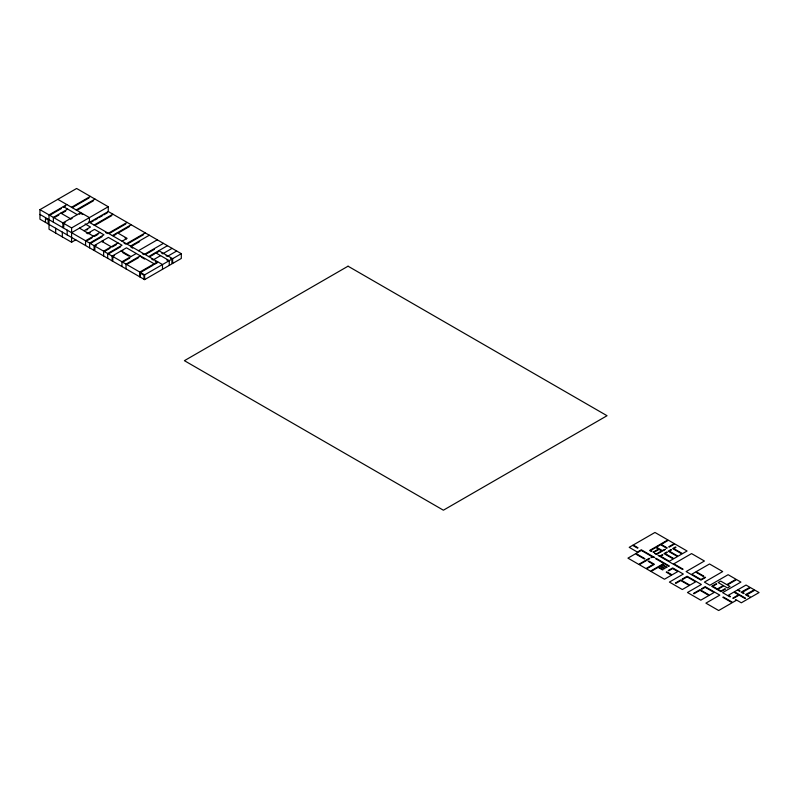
<?xml version="1.0" encoding="UTF-8"?>
<svg xmlns="http://www.w3.org/2000/svg" width="799" height="799" viewBox="0 0 799 799"><rect width="100%" height="100%" fill="white"/><g stroke="black" fill="none" stroke-linecap="round" stroke-linejoin="round"><path stroke-width="1.2" d="M39.95 209.648L76.624 188.474L108.255 206.741L108.255 211.515L181.303 253.683L181.303 258.457L144.629 279.63L39.95 219.186L39.95 209.648L71.59 227.915L108.255 206.741M66.876 204.574L49.019 214.881L49.019 229.203L71.59 242.227L75.785 239.8M50.727 214.691L61.293 208.599M63.85 207.121L65.328 206.262M67.705 209.118L53.373 217.398L53.373 222.162M71.53 207.271L90.357 196.404M55.031 217.228L58.836 215.031M61.623 213.423L65.678 211.076M72.3 207.62L88.999 197.982M76.195 209.957L95.011 199.091M77.253 210.137L93.443 200.799M80.769 212.604L62.911 222.911L62.911 227.675M65.119 222.432L63.76 223.211L63.76 227.186M70.702 219.206L72.13 218.377M79.301 214.242L80.499 213.543M71.59 232.689L108.255 211.515M90.607 222.502L93.513 220.814M94.721 220.125L97.798 218.347M99.106 217.598L102.612 215.57M103.83 214.861L107.346 212.834M84.025 230.761L90.487 227.036L85.113 223.94M94.072 225.058L112.899 214.192M86.682 230.022L87.71 229.433M95.321 225.128L111.82 215.6M88.1 233.118L94.562 229.383L103.95 234.816L89.608 243.096L89.608 247.86M88.559 233.648L90.147 232.729M99.905 232.479L85.563 240.759L85.563 245.523M87.371 240.509L92.085 237.782M94.612 236.324L97.987 234.377M90.956 243.116L102.072 236.694M108.314 233.278L127.131 222.412M110.032 233.078L125.783 223.98M112.359 235.605L131.176 224.749M96.509 245.073L94.841 246.032L94.841 250.007M102.142 241.817L103.451 241.068M113.748 235.605L116.274 234.147M118.562 232.829L129.538 226.487M117.962 242.906L103.63 251.186L103.63 255.95M122.077 241.218L127.061 238.342L117.343 232.739M105.138 251.106L110.022 248.289M112.289 246.971L116.564 244.514M109.403 253.313L120.609 246.851M126.452 243.745L145.278 232.879M128.269 243.495L143.57 234.666M130.507 246.082L149.323 235.216M114.567 255.49L112.819 256.499L112.819 260.474M121.368 251.565L122.836 250.716M131.915 246.072L139.675 241.588M138.477 250.686L157.293 239.82M136.299 253.493L121.967 261.772L121.967 266.536M123.835 261.483L129.758 258.067M140.354 255.83L126.012 264.109L126.012 268.873M127.6 263.98L138.696 257.578M144.609 254.222L163.425 243.365M146.077 254.172L154.367 249.388M148.654 256.559L167.47 245.702M150.372 256.369L154.527 253.972M155.825 253.213L158.272 251.805M163.425 253.363L172.085 248.359M153.808 259.535L160.569 255.63M157.653 261.762L139.805 272.069L139.805 276.834M168.03 256.02L176.689 251.026M140.954 272.199L153.208 265.128M154.487 264.379L157.383 262.711M39.95 214.422L144.629 274.856L181.303 253.683M158.811 250.696L172.644 258.686L172.644 263.45M161.718 253.163L162.986 253.902M166.092 255.7L167.371 256.439M170.646 258.327L171.915 259.056L171.915 263.031M155.415 252.654L169.248 260.644L169.248 265.418M166.921 260.094L168.339 260.913M125.014 237.952L126.602 238.881M57.798 199.341L89.438 217.608L89.438 222.382M81.328 213.723L82.716 214.522M63.361 206.601L77.253 214.631M88.659 221.932L162.487 264.549L162.487 269.323M105.608 232.509L107.436 233.558M124.085 243.176L125.643 244.075M130.926 247.131L132.684 248.139M142.312 253.702L143.92 254.631M151.7 259.116L153.358 260.075M155.196 261.133L157.053 262.212M154.137 263.79L126.482 247.82L112.14 256.099L112.14 260.864M141.293 257.168L144.609 259.076M60.794 213.103L70.342 218.616M121.148 250.896L130.976 256.569M122.836 252.664L128.629 256.01M79.461 228.134L93.443 236.204M101.713 241.278L111.251 246.781M86.262 232.859L87.79 233.737M144.629 274.856L144.629 279.63M143.97 279.241L143.97 275.265L140.394 273.208L140.394 277.183M107.675 258.287L107.675 253.523L122.017 245.243L108.434 237.393L94.092 245.673L94.092 250.447M71.59 227.915L71.59 242.227M67.176 230.132L67.176 234.906M62.322 232.11L62.322 236.884M55.67 228.264L55.67 233.038M48.17 223.93L48.17 219.955L45.473 218.407L45.473 222.382M348.044 266.197L184.409 360.679L443.395 510.201L607.04 415.72L348.044 266.197M632.648 545.347L629.203 547.335L637.382 552.059L641.297 549.792L654.781 557.582L652.633 556.973L651.525 557.602L650.975 557.293L652.084 556.653L641.297 550.431L635.964 553.507L644.933 558.691L644.384 559.01L635.415 553.827L627.944 558.141L638.721 564.364L649.197 558.321L649.747 558.631L639.28 564.683L645.991 568.558L653.352 564.314L648.239 561.367L648.798 561.048L654.451 564.314L646.551 568.878L650.476 571.145L663.829 563.435L655.609 558.691L656.159 558.371L669.392 566.012L668.723 566.391L664.378 563.754L662.661 564.743L667.115 567.32L666.566 567.64L662.111 565.063L660.663 565.902L665.128 568.469L664.578 568.788L660.114 566.211L658.686 567.04L663.28 569.537L662.591 569.937L658.136 567.36L651.025 571.465L664.478 579.235L671.49 575.18L666.226 572.154L666.785 571.834L672.039 574.871L677.832 571.525L672.688 568.558L668.763 570.826L668.214 570.506L672.688 567.919L683.325 574.052L669.412 582.081L682.316 589.532L689.317 585.487L680.768 580.553L675.924 583.35L675.365 583.03L680.768 579.914L689.867 585.168L695.669 581.822L687.12 576.888L682.706 579.435L682.156 579.115L687.12 576.249L701.372 584.478L687.47 592.508L700.783 600.189L708.953 595.475L700.004 590.301L693.991 593.777L693.442 593.457L700.004 589.672L709.502 595.155L714.136 592.478L705.187 587.315L701.971 589.163L701.422 588.853L705.187 586.676L719.809 595.125L705.907 603.145L718.681 610.526L732.174 602.736L722.795 597.322L723.345 597.003L732.723 602.416L736.139 600.449L735.35 599.989L735.899 599.669L741.322 602.796L750.441 597.532L749.852 597.193L750.401 596.873L750.99 597.213L759.05 592.558L754.895 590.161L746.835 594.816L749.023 596.084L748.473 596.394L745.417 594.626L754.336 589.842L750.501 587.625L742.441 592.279L744.149 593.267L743.599 593.587L741.092 592.139L749.951 587.305L746.036 585.048L737.976 589.702L740.124 590.94L739.574 591.26L737.427 590.022L734.401 591.769L745.587 598.221L745.028 598.541L739.105 595.115L733.292 598.481L732.733 598.161L738.556 594.796L733.852 592.089L728.308 595.285L730.546 596.573L729.996 596.893L722.626 592.638L740.903 582.081L736.608 579.605L727.35 584.948L729.986 586.466L727.44 587.934L723.844 585.857L717.901 589.282L720.958 591.04L724.933 588.743L725.482 589.063L720.958 591.679L711.659 586.306L716.194 583.699L716.743 584.009L712.768 586.306L717.352 588.963L723.285 585.537L718.151 582.571L720.688 581.103L726.8 584.628L736.059 579.285L728.119 574.701L709.842 585.258L704.408 582.121L722.686 571.565L709.532 563.974L696.129 571.704L703.799 576.129L703.25 576.449L695.579 572.024L691.804 574.211L700.953 579.495L705.008 577.148L705.557 577.467L700.953 580.124L686.131 571.575L704.418 561.018L691.564 553.597L673.827 563.834L683.105 569.188L682.556 569.507L658.046 555.355L660.124 555.924L662.341 554.646L662.89 554.965L660.673 556.234L669.342 561.248L673.307 558.96L663.999 553.587L666.785 551.979L667.335 552.299L665.108 553.587L673.857 558.641L677.502 556.533L668.204 551.16L670.98 549.562L671.53 549.872L669.302 551.16L678.051 556.214L681.966 553.957L672.668 548.583L675.445 546.985L675.994 547.295L673.767 548.583L682.516 553.637L687.08 551.01L674.795 543.919L669.232 547.125L668.683 546.806L674.246 543.6L668.433 540.244L661.192 544.419L667.285 547.934L666.736 548.254L660.643 544.738L656.398 547.195L662.211 550.551L665.457 549.312L656.518 554.476L654.621 553.377L656.518 553.837L661.652 550.871L659.065 549.372L653.652 552.499L653.093 552.179L658.516 549.053L655.849 547.515L650.706 550.481L651.924 551.18L651.365 551.5L649.597 550.481L667.884 539.924L654.96 532.464L633.198 545.028L638.051 547.834L637.502 548.144L632.648 545.347"/></g></svg>
